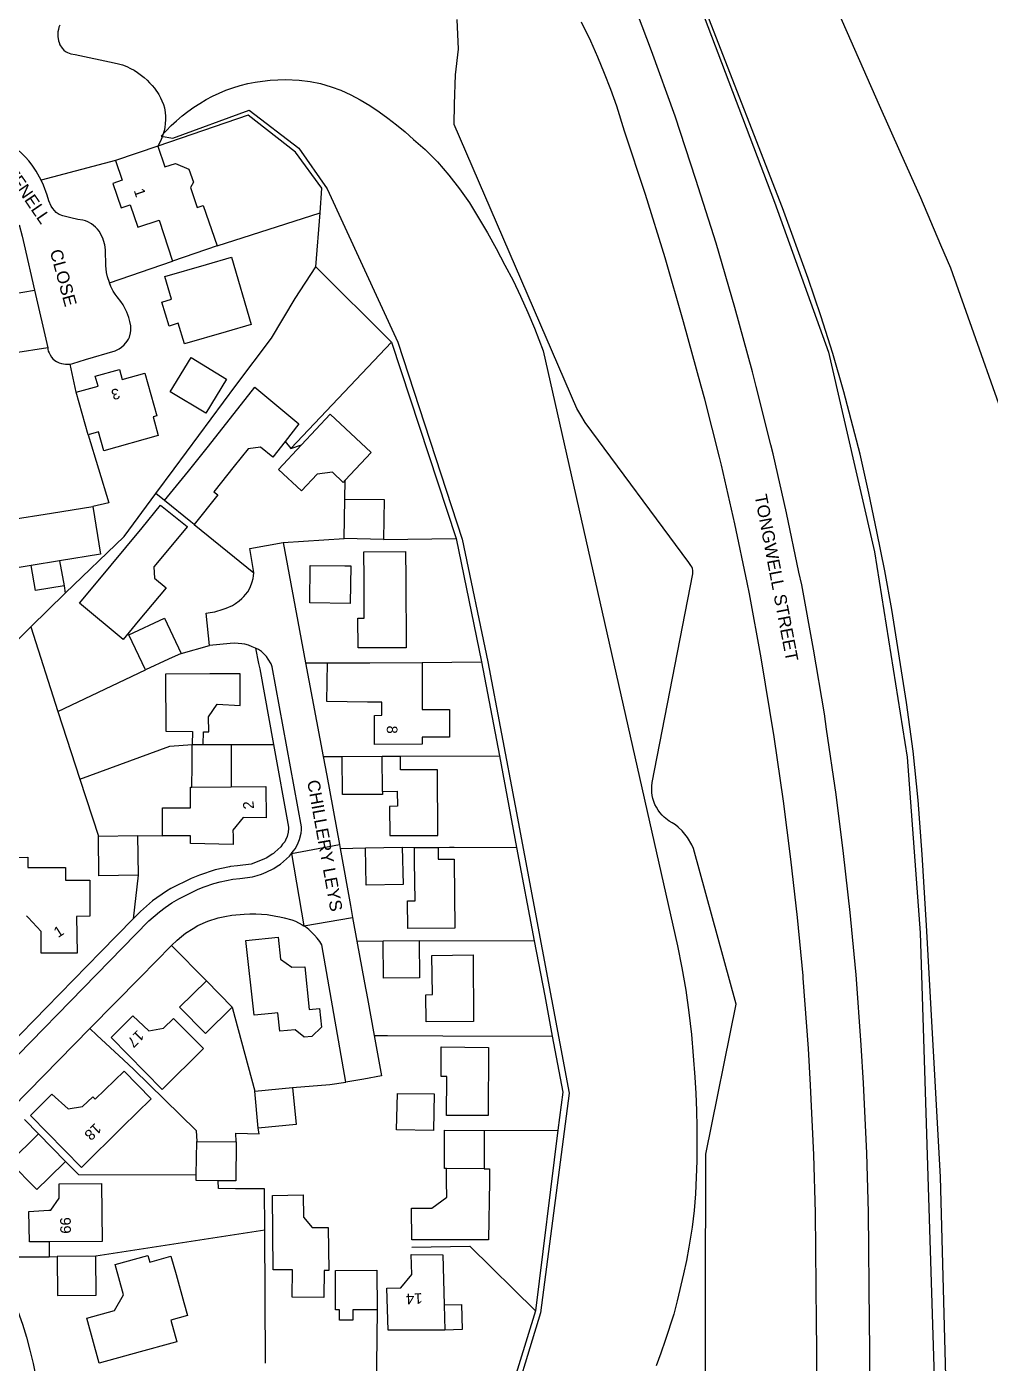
# Model space of a CAD drawing. Header units: millimetres. Extents: x 111502 to 977541, y 8702 to 1044108.
# Drawn here: x 488150.5 to 488287.1, y 241141.6 to 241330.9 of the extents above; entities that cross this region are included whole.
import ezdxf

# ---------------------------------------------------------------- set-up
doc = ezdxf.new("R2010")
doc.units = ezdxf.units.MM
doc.header["$LTSCALE"] = 0.25
doc.linetypes.add('DASHED2', pattern=[9.525, 6.35, -3.175])
doc.layers.add('E HVSS As Laid HV', color=10, linetype='Continuous')
doc.layers.add('X HVSS Site Background', color=8, linetype='Continuous')
doc.styles.add('OS Master Map$1$Standard', font='txt')

# ---------------------------------------------------------------- blocks, each defined once
blk = doc.blocks.new('OS MAP 060722')
at = {"layer": 'X HVSS Site Background', "flags": 128}
for points in [[(-550.78, 2219.69), (-539.28, 2193.49), (-539.28, 2193.49), (-536.33, 2186.94), (-536.33, 2186.94), (-533.43, 2180.39), (-533.43, 2180.39), (-530.58, 2173.69), (-530.58, 2173.69), (-529.18, 2170.44), (-529.18, 2170.44), (-519.08, 2142.04)], [(-567.58, 2215.24), (-554.08, 2179.74), (-554.08, 2179.74), (-546.43, 2158.49), (-546.43, 2158.49), (-539.93, 2130.24), (-539.93, 2130.24), (-535.28, 2101.14), (-535.28, 2101.14), (-533.48, 2076.24), (-533.48, 2076.24), (-529.88, 1962.29)], [(-529.53, 2002.89), (-530.58, 2041.69), (-530.58, 2041.69), (-532.58, 2077.29), (-532.58, 2077.29), (-533.18, 2087.34), (-533.18, 2087.34), (-533.73, 2095.04), (-533.73, 2095.04), (-534.43, 2101.99), (-534.43, 2101.99), (-535.38, 2108.89), (-535.38, 2108.89), (-537.48, 2122.04), (-537.48, 2122.04), (-538.48, 2127.54), (-538.48, 2127.54), (-539.58, 2133.09), (-539.58, 2133.09), (-540.73, 2138.54), (-540.73, 2138.54), (-541.98, 2144.04), (-541.98, 2144.04), (-544.28, 2152.89), (-544.28, 2152.89), (-545.83, 2158.29), (-545.83, 2158.29), (-547.53, 2163.64), (-547.53, 2163.64), (-549.33, 2168.94), (-549.33, 2168.94), (-552.98, 2178.94), (-552.98, 2178.94), (-563.38, 2205.74)], [(-563.98, 1981.84), (-563.83, 2044.89), (-563.83, 2044.89), (-559.53, 2066.14), (-559.53, 2066.14), (-565.58, 2088.19), (-565.58, 2088.19), (-565.83, 2088.74), (-565.83, 2088.74), (-566.43, 2089.74), (-566.43, 2089.74), (-566.78, 2090.24), (-566.78, 2090.24), (-567.18, 2090.69), (-567.18, 2090.69), (-567.73, 2091.24), (-567.73, 2091.24), (-568.13, 2091.54), (-568.13, 2091.54), (-568.58, 2091.84), (-568.58, 2091.84), (-569.03, 2092.09), (-569.03, 2092.09), (-569.73, 2092.64), (-569.73, 2092.64), (-570.03, 2092.94), (-570.03, 2092.94), (-570.33, 2093.29), (-570.33, 2093.29), (-570.58, 2093.64), (-570.58, 2093.64), (-570.83, 2094.04), (-570.83, 2094.04), (-571.03, 2094.44), (-571.03, 2094.44), (-571.18, 2094.84), (-571.18, 2094.84), (-571.33, 2095.29), (-571.33, 2095.29), (-571.43, 2095.69), (-571.43, 2095.69), (-571.48, 2096.14), (-571.48, 2096.14), (-571.48, 2097.04), (-571.48, 2097.04), (-571.43, 2097.54), (-571.43, 2097.54), (-565.68, 2127.09), (-565.68, 2127.09), (-565.68, 2127.59), (-565.68, 2127.59), (-565.73, 2127.84), (-565.73, 2127.84), (-565.83, 2128.09), (-565.83, 2128.09), (-565.93, 2128.29), (-565.93, 2128.29), (-566.23, 2128.69), (-566.23, 2128.69), (-580.93, 2148.54), (-580.93, 2148.54), (-581.53, 2149.59), (-581.53, 2149.59), (-582.08, 2150.54), (-582.08, 2150.54), (-599.49, 2190.73), (-599.49, 2190.73), (-599.45, 2193.65), (-599.45, 2193.65), (-599.31, 2197.77), (-599.31, 2197.77), (-598.89, 2201.41), (-598.89, 2201.41), (-599.05, 2205.64)], [(-655.33, 2204.84), (-655.48, 2204.54), (-655.48, 2204.54), (-655.53, 2204.19), (-655.53, 2204.19), (-655.63, 2203.89), (-655.63, 2203.89), (-655.63, 2203.19), (-655.63, 2203.19), (-655.53, 2202.59), (-655.53, 2202.59), (-655.43, 2202.34), (-655.43, 2202.34), (-655.33, 2202.04), (-655.33, 2202.04), (-655.03, 2201.54), (-655.03, 2201.54), (-654.78, 2201.29), (-654.78, 2201.29), (-654.53, 2201.09), (-654.53, 2201.09), (-654.28, 2200.94), (-654.28, 2200.94), (-653.78, 2200.74), (-653.78, 2200.74), (-653.18, 2200.64), (-653.18, 2200.64), (-647.63, 2199.49), (-647.63, 2199.49), (-647.03, 2199.34), (-647.03, 2199.34), (-646.48, 2199.19), (-646.48, 2199.19), (-645.88, 2198.94), (-645.88, 2198.94), (-645.33, 2198.69), (-645.33, 2198.69), (-644.83, 2198.44), (-644.83, 2198.44), (-644.33, 2198.09), (-644.33, 2198.09), (-643.38, 2197.39), (-643.38, 2197.39), (-642.98, 2197.04), (-642.98, 2197.04), (-642.63, 2196.64), (-642.63, 2196.64), (-642.28, 2196.29), (-642.28, 2196.29), (-641.93, 2195.89), (-641.93, 2195.89), (-641.33, 2194.99), (-641.33, 2194.99), (-641.08, 2194.54), (-641.08, 2194.54), (-640.88, 2194.09), (-640.88, 2194.09), (-640.68, 2193.59), (-640.68, 2193.59), (-640.53, 2193.09), (-640.53, 2193.09), (-640.43, 2192.44), (-640.43, 2192.44), (-640.38, 2191.94), (-640.38, 2191.94), (-640.38, 2191.39), (-640.38, 2191.39), (-640.43, 2190.89), (-640.43, 2190.89), (-640.48, 2190.34), (-640.48, 2190.34), (-640.58, 2189.84), (-640.58, 2189.84), (-640.88, 2188.84), (-640.88, 2188.84), (-641.08, 2188.39), (-641.08, 2188.39), (-641.48, 2187.69)], [(-540.63, 2001.84), (-540.58, 2017.49), (-540.58, 2017.49), (-540.63, 2021.04), (-540.63, 2021.04), (-540.78, 2036.69), (-540.78, 2036.69), (-541.03, 2045.04), (-541.03, 2045.04), (-541.48, 2054.99), (-541.48, 2054.99), (-541.83, 2060.34), (-541.83, 2060.34), (-542.53, 2070.34), (-542.53, 2070.34), (-542.58, 2070.79), (-542.58, 2070.79), (-543.38, 2079.14), (-543.38, 2079.14), (-544.33, 2087.49), (-544.33, 2087.49), (-545.38, 2095.84), (-545.38, 2095.84), (-546.73, 2105.09), (-546.73, 2105.09), (-547.03, 2107.29), (-547.03, 2107.29), (-548.58, 2116.44), (-548.58, 2116.44), (-550.23, 2125.54), (-550.23, 2125.54), (-550.63, 2127.34), (-550.63, 2127.34), (-552.38, 2135.74), (-552.38, 2135.74), (-554.28, 2144.09), (-554.28, 2144.09), (-554.63, 2145.39), (-554.63, 2145.39), (-556.68, 2153.64), (-556.68, 2153.64), (-557.23, 2155.74), (-557.23, 2155.74), (-559.73, 2164.84), (-559.73, 2164.84), (-562.38, 2173.94), (-562.38, 2173.94), (-565.23, 2182.94), (-565.23, 2182.94), (-568.18, 2191.94), (-568.18, 2191.94), (-571.53, 2201.19), (-571.53, 2201.19), (-574.68, 2209.59)], [(-548.13, 2001.94), (-548.08, 2017.49), (-548.08, 2017.49), (-548.13, 2021.04), (-548.13, 2021.04), (-548.28, 2036.59), (-548.28, 2036.59), (-548.53, 2044.84), (-548.53, 2044.84), (-548.98, 2054.69), (-548.98, 2054.69), (-549.28, 2059.89), (-549.28, 2059.89), (-550.03, 2069.84), (-550.03, 2069.84), (-550.03, 2070.19), (-550.03, 2070.19), (-550.83, 2078.44), (-550.83, 2078.44), (-551.78, 2086.69), (-551.78, 2086.69), (-552.83, 2094.89), (-552.83, 2094.89), (-554.13, 2104.04), (-554.13, 2104.04), (-555.98, 2115.19), (-555.98, 2115.19), (-557.63, 2124.29), (-557.63, 2124.29), (-557.98, 2125.89), (-557.98, 2125.89), (-559.73, 2134.19), (-559.73, 2134.19), (-561.63, 2142.49), (-561.63, 2142.49), (-561.88, 2143.64), (-561.88, 2143.64), (-563.98, 2151.84), (-563.98, 2151.84), (-564.48, 2153.69), (-564.48, 2153.69), (-566.98, 2162.79), (-566.98, 2162.79), (-569.58, 2171.84), (-569.58, 2171.84), (-572.38, 2180.84), (-572.38, 2180.84), (-575.33, 2189.79), (-575.33, 2189.79), (-576.43, 2193.34), (-576.43, 2193.34), (-577.28, 2195.69), (-577.28, 2195.69), (-578.18, 2197.99), (-578.18, 2197.99), (-579.13, 2200.29), (-579.13, 2200.29), (-580.13, 2202.54), (-580.13, 2202.54), (-581.43, 2205.24)], [(-640.98, 2189.09), (-639.58, 2190.59), (-639.58, 2190.59), (-638.83, 2191.29), (-638.83, 2191.29), (-638.03, 2191.99), (-638.03, 2191.99), (-637.23, 2192.59), (-637.23, 2192.59), (-636.38, 2193.19), (-636.38, 2193.19), (-635.53, 2193.74), (-635.53, 2193.74), (-634.63, 2194.29), (-634.63, 2194.29), (-633.73, 2194.74), (-633.73, 2194.74), (-631.83, 2195.59), (-631.83, 2195.59), (-630.83, 2195.94), (-630.83, 2195.94), (-629.78, 2196.29), (-629.78, 2196.29), (-628.73, 2196.54), (-628.73, 2196.54), (-627.68, 2196.74), (-627.68, 2196.74), (-626.63, 2196.89), (-626.63, 2196.89), (-625.53, 2197.04), (-625.53, 2197.04), (-624.48, 2197.09), (-624.48, 2197.09), (-623.38, 2197.14), (-623.38, 2197.14), (-621.43, 2197.04), (-621.43, 2197.04), (-619.88, 2196.84), (-619.88, 2196.84), (-618.43, 2196.54), (-618.43, 2196.54), (-616.93, 2196.09), (-616.93, 2196.09), (-615.53, 2195.59), (-615.53, 2195.59), (-614.13, 2194.94), (-614.13, 2194.94), (-612.78, 2194.24), (-612.78, 2194.24), (-611.43, 2193.44), (-611.43, 2193.44), (-610.13, 2192.54), (-610.13, 2192.54), (-608.88, 2191.64), (-608.88, 2191.64), (-607.63, 2190.69), (-607.63, 2190.69), (-606.43, 2189.69), (-606.43, 2189.69), (-605.23, 2188.64), (-605.23, 2188.64), (-603.58, 2187.19), (-603.58, 2187.19), (-601.83, 2185.44), (-601.83, 2185.44), (-600.23, 2183.59), (-600.23, 2183.59), (-598.73, 2181.64), (-598.73, 2181.64), (-597.33, 2179.64), (-597.33, 2179.64), (-596.03, 2177.54), (-596.03, 2177.54), (-594.78, 2175.39), (-594.78, 2175.39), (-593.53, 2173.19), (-593.53, 2173.19), (-592.28, 2170.84), (-592.28, 2170.84), (-591.13, 2168.64), (-591.13, 2168.64), (-590.08, 2166.44), (-590.08, 2166.44), (-589.03, 2164.14), (-589.03, 2164.14), (-588.08, 2161.89), (-588.08, 2161.89), (-586.88, 2158.69), (-586.88, 2158.69), (-567.83, 2074.44), (-567.83, 2074.44), (-567.23, 2071.29), (-567.23, 2071.29), (-566.68, 2068.14), (-566.68, 2068.14), (-566.23, 2064.99), (-566.23, 2064.99), (-565.88, 2061.84), (-565.88, 2061.84), (-565.38, 2055.84), (-565.38, 2055.84), (-565.23, 2053.49), (-565.23, 2053.49), (-565.13, 2051.09), (-565.13, 2051.09), (-565.08, 2048.74), (-565.08, 2048.74), (-565.08, 2043.99), (-565.08, 2043.99), (-565.28, 2039.29), (-565.28, 2039.29), (-565.48, 2036.94), (-565.48, 2036.94), (-565.78, 2034.59), (-565.78, 2034.59), (-566.23, 2031.74), (-566.23, 2031.74), (-566.58, 2029.84), (-566.58, 2029.84), (-566.98, 2027.94), (-566.98, 2027.94), (-567.88, 2024.14), (-567.88, 2024.14), (-568.38, 2022.24), (-568.38, 2022.24), (-569.58, 2018.54), (-569.58, 2018.54), (-570.18, 2016.74), (-570.18, 2016.74), (-570.88, 2014.94)], [(-657.98, 2182.84), (-658.68, 2184.14), (-658.68, 2184.14), (-659.28, 2184.99), (-659.28, 2184.99), (-659.73, 2185.59), (-659.73, 2185.59), (-660.23, 2186.14), (-660.23, 2186.14), (-660.73, 2186.64), (-660.73, 2186.64), (-661.28, 2187.14), (-661.28, 2187.14), (-662.08, 2187.79), (-662.08, 2187.79), (-666.43, 2191.49), (-666.43, 2191.49), (-666.78, 2191.99), (-666.78, 2191.99), (-667.38, 2192.94), (-667.38, 2192.94), (-667.63, 2193.39)], [(-640.98, 2189.09), (-639.33, 2188.79), (-639.33, 2188.79), (-628.53, 2192.79), (-628.53, 2192.79), (-621.48, 2187.39), (-621.48, 2187.39), (-617.48, 2181.64), (-617.48, 2181.64), (-607.48, 2159.94), (-607.48, 2159.94), (-598.33, 2132.04), (-598.33, 2132.04), (-594.73, 2114.64), (-594.73, 2114.64), (-590.83, 2094.24), (-590.83, 2094.24), (-583.18, 2053.54), (-583.18, 2053.54), (-587.23, 2022.44), (-587.23, 2022.44), (-592.13, 2006.49)], [(-618.48, 2178.24), (-618.23, 2181.74), (-618.23, 2181.74), (-621.98, 2186.84), (-621.98, 2186.84), (-628.68, 2192.09), (-628.68, 2192.09), (-641.48, 2187.69)], [(-641.48, 2187.69), (-647.48, 2185.64)], [(-641.48, 2187.69), (-640.48, 2184.73), (-640.48, 2184.73), (-638.95, 2185.24), (-638.95, 2185.24), (-637.05, 2184.44), (-637.05, 2184.44), (-636.41, 2182.57), (-636.41, 2182.57), (-636.83, 2181.81), (-636.83, 2181.81), (-635.88, 2179), (-635.88, 2179), (-635.03, 2179.29), (-635.03, 2179.29), (-633.08, 2173.54)], [(-647.48, 2185.64), (-657.98, 2182.84)], [(-647.48, 2185.64), (-646.53, 2182.84), (-646.53, 2182.84), (-647.83, 2182.39), (-647.83, 2182.39), (-646.68, 2178.94), (-646.68, 2178.94), (-645.38, 2179.39), (-645.38, 2179.39), (-644.28, 2176.19), (-644.28, 2176.19), (-641.28, 2177.19), (-641.28, 2177.19), (-639.38, 2171.39)], [(-653.81, 2177.53), (-654.93, 2177.79), (-654.93, 2177.79), (-655.43, 2177.99), (-655.43, 2177.99), (-655.88, 2178.29), (-655.88, 2178.29), (-656.33, 2178.84), (-656.33, 2178.84), (-656.58, 2179.19), (-656.58, 2179.19), (-656.93, 2179.94), (-656.93, 2179.94), (-657.13, 2180.74), (-657.13, 2180.74), (-657.68, 2182.14), (-657.68, 2182.14), (-657.98, 2182.84)], [(-648.31, 2168.34), (-648.33, 2168.39), (-648.33, 2168.39), (-648.58, 2169.19), (-648.58, 2169.19), (-648.73, 2169.79), (-648.73, 2169.79), (-648.83, 2170.79), (-648.83, 2170.79), (-648.88, 2172.94), (-648.88, 2172.94), (-648.93, 2173.39), (-648.93, 2173.39), (-648.98, 2173.69), (-648.98, 2173.69), (-649.03, 2173.84), (-649.03, 2173.84), (-649.28, 2174.64), (-649.28, 2174.64), (-649.43, 2174.99), (-649.43, 2174.99), (-649.58, 2175.29), (-649.58, 2175.29), (-649.78, 2175.64), (-649.78, 2175.64), (-650.03, 2175.94), (-650.03, 2175.94), (-650.28, 2176.19), (-650.28, 2176.19), (-650.88, 2176.69), (-650.88, 2176.69), (-651.38, 2176.94), (-651.38, 2176.94), (-651.73, 2177.09), (-651.73, 2177.09), (-652.08, 2177.19), (-652.08, 2177.19), (-652.78, 2177.29), (-652.78, 2177.29), (-653.81, 2177.53)], [(-633.08, 2173.54), (-618.48, 2178.24)], [(-619.08, 2170.59), (-618.48, 2178.24)], [(-661.11, 2176.52), (-660.68, 2174.94), (-660.68, 2174.94), (-660.38, 2173.69), (-660.38, 2173.69), (-658.93, 2167.3)], [(-633.08, 2173.54), (-639.38, 2171.39)], [(-648.31, 2168.34), (-639.38, 2171.39)], [(-631.78, 2161.39), (-637.68, 2159.69), (-637.68, 2159.69), (-638.58, 2162.59), (-638.58, 2162.59), (-639.88, 2162.19), (-639.88, 2162.19), (-640.88, 2165.59), (-640.88, 2165.59), (-639.53, 2165.99), (-639.53, 2165.99), (-640.48, 2169.24), (-640.48, 2169.24), (-634.58, 2170.94), (-634.58, 2170.94), (-631.05, 2171.98), (-631.05, 2171.98), (-628.25, 2162.43), (-628.25, 2162.43), (-631.78, 2161.39)], [(-641.73, 2138.47), (-639.13, 2141.99), (-639.13, 2141.99), (-630.43, 2153.79), (-630.43, 2153.79), (-625.38, 2160.49), (-625.38, 2160.49), (-622.03, 2166.09), (-622.03, 2166.09), (-619.08, 2170.59)], [(-619.08, 2170.59), (-608.38, 2159.94)], [(-653.88, 2156.79), (-653.53, 2156.89), (-653.53, 2156.89), (-651.73, 2157.44), (-651.73, 2157.44), (-647.53, 2158.69), (-647.53, 2158.69), (-646.93, 2158.99), (-646.93, 2158.99), (-646.63, 2159.19), (-646.63, 2159.19), (-646.23, 2159.54), (-646.23, 2159.54), (-645.83, 2160.04), (-645.83, 2160.04), (-645.63, 2160.34), (-645.63, 2160.34), (-645.48, 2160.64), (-645.48, 2160.64), (-645.33, 2161.24), (-645.33, 2161.24), (-645.28, 2161.59), (-645.28, 2161.59), (-645.28, 2162.24), (-645.28, 2162.24), (-645.43, 2162.84), (-645.43, 2162.84), (-645.58, 2163.39), (-645.58, 2163.39), (-645.88, 2164.19), (-645.88, 2164.19), (-646.38, 2165.19), (-646.38, 2165.19), (-646.73, 2165.69), (-646.73, 2165.69), (-647.23, 2166.34), (-647.23, 2166.34), (-647.53, 2166.74), (-647.53, 2166.74), (-647.78, 2167.14), (-647.78, 2167.14), (-648.13, 2167.79), (-648.13, 2167.79), (-648.31, 2168.34)], [(-662.23, 2166.74), (-658.93, 2167.3)], [(-658.93, 2167.3), (-657.07, 2159.11)], [(-622.63, 2144.84), (-608.38, 2159.94)], [(-608.38, 2159.94), (-599.18, 2132.09)], [(-657.07, 2159.11), (-661.93, 2158.36)], [(-657.07, 2159.11), (-657.03, 2158.94), (-657.03, 2158.94), (-656.98, 2158.64), (-656.98, 2158.64), (-656.88, 2158.39), (-656.88, 2158.39), (-656.73, 2158.14), (-656.73, 2158.14), (-656.53, 2157.79), (-656.53, 2157.79), (-656.33, 2157.54), (-656.33, 2157.54), (-656.08, 2157.34), (-656.08, 2157.34), (-655.83, 2157.19), (-655.83, 2157.19), (-655.43, 2156.99), (-655.43, 2156.99), (-655.13, 2156.89), (-655.13, 2156.89), (-654.53, 2156.79), (-654.53, 2156.79), (-653.88, 2156.79)], [(-653.03, 2152.84), (-653.88, 2156.79)], [(-634.68, 2149.84), (-639.73, 2152.89), (-639.73, 2152.89), (-636.73, 2157.74), (-636.73, 2157.74), (-631.73, 2154.69), (-631.73, 2154.69), (-634.68, 2149.84)], [(-653.03, 2152.84), (-649.93, 2153.69), (-649.93, 2153.69), (-650.33, 2155.09), (-650.33, 2155.09), (-646.88, 2156.04), (-646.88, 2156.04), (-646.53, 2154.64), (-646.53, 2154.64), (-643.33, 2155.54), (-643.33, 2155.54), (-641.63, 2149.49), (-641.63, 2149.49), (-642.14, 2149.35), (-642.14, 2149.35), (-641.4, 2146.69), (-641.4, 2146.69), (-649.13, 2144.54), (-649.13, 2144.54), (-649.87, 2147.2), (-649.87, 2147.2), (-651.33, 2146.79)], [(-651.33, 2146.79), (-653.03, 2152.84)], [(-640.53, 2137.49), (-637.13, 2141.64), (-637.13, 2141.64), (-634.28, 2145.19), (-634.28, 2145.19), (-627.73, 2153.54), (-627.73, 2153.54), (-621.48, 2148.34), (-621.48, 2148.34), (-623.42, 2145.87)], [(-621.09, 2145.4), (-617.03, 2149.74), (-617.03, 2149.74), (-611.23, 2144.29), (-611.23, 2144.29), (-614.93, 2140.36)], [(-651.33, 2146.79), (-648.43, 2137.14), (-648.43, 2137.14), (-650.68, 2136.64)], [(-623.42, 2145.87), (-625.18, 2143.64), (-625.18, 2143.64), (-626.93, 2145.04), (-626.93, 2145.04), (-628.68, 2144.79), (-628.68, 2144.79), (-630.63, 2142.34), (-630.63, 2142.34), (-633.51, 2138.72), (-633.51, 2138.72), (-632.98, 2138.29), (-632.98, 2138.29), (-636.33, 2134.09)], [(-614.93, 2140.36), (-615.23, 2140.04), (-615.23, 2140.04), (-616.73, 2141.49), (-616.73, 2141.49), (-618.88, 2141.24), (-618.88, 2141.24), (-621.13, 2138.84), (-621.13, 2138.84), (-624.38, 2141.89), (-624.38, 2141.89), (-621.09, 2145.4)], [(-623.42, 2145.87), (-622.63, 2144.84)], [(-622.63, 2144.84), (-621.09, 2145.4)], [(-614.98, 2137.69), (-614.93, 2140.36)], [(-659.39, 2128.27), (-661.38, 2127.94)], [(-662.53, 2134.74), (-656.53, 2135.69), (-656.53, 2135.69), (-650.68, 2136.64)], [(-654.58, 2124.39), (-646.23, 2132.39), (-646.23, 2132.39), (-641.73, 2138.47)], [(-640.53, 2137.49), (-641.73, 2138.47)], [(-636.33, 2134.09), (-636.77, 2134.45), (-636.77, 2134.45), (-640.53, 2137.49)], [(-615.08, 2132.09), (-614.98, 2137.69)], [(-614.98, 2137.69), (-609.38, 2137.64), (-609.38, 2137.64), (-609.48, 2131.99)], [(-650.68, 2136.64), (-649.58, 2129.89), (-649.58, 2129.89), (-655.38, 2128.94)], [(-637.31, 2133.78), (-639.88, 2130.69), (-639.88, 2130.69), (-642.03, 2128.09), (-642.03, 2128.09), (-641.93, 2126.49), (-641.93, 2126.49), (-640.28, 2125.14), (-640.28, 2125.14), (-644.23, 2120.39), (-644.23, 2120.39), (-646.39, 2117.81), (-646.39, 2117.81), (-652.54, 2122.96), (-652.54, 2122.96), (-650.38, 2125.54), (-650.38, 2125.54), (-643.68, 2133.64), (-643.68, 2133.64), (-641.07, 2136.83), (-641.07, 2136.83), (-637.32, 2133.79), (-637.32, 2133.79), (-637.31, 2133.78)], [(-636.33, 2134.09), (-627.88, 2127.26)], [(-627.88, 2127.26), (-627.88, 2127.29), (-627.88, 2127.29), (-628.43, 2130.69), (-628.43, 2130.69), (-623.73, 2131.54)], [(-623.73, 2131.54), (-615.08, 2132.09)], [(-623.73, 2131.54), (-620.53, 2114.52)], [(-609.48, 2131.99), (-615.08, 2132.09)], [(-609.48, 2131.99), (-599.18, 2132.09)], [(-599.18, 2132.09), (-595.63, 2114.64)], [(-606.33, 2126.44), (-606.28, 2116.64), (-606.28, 2116.64), (-613.08, 2116.64), (-613.08, 2116.64), (-613.13, 2120.84), (-613.13, 2120.84), (-612.23, 2120.84), (-612.23, 2120.84), (-612.23, 2126.39), (-612.23, 2126.39), (-612.26, 2130.23), (-612.26, 2130.23), (-606.36, 2130.28), (-606.36, 2130.28), (-606.33, 2126.44)], [(-655.38, 2128.94), (-659.39, 2128.27)], [(-654.75, 2125.4), (-658.79, 2124.73), (-658.79, 2124.73), (-659.39, 2128.27)], [(-655.38, 2128.94), (-654.75, 2125.4)], [(-614.23, 2122.89), (-619.93, 2122.99), (-619.93, 2122.99), (-619.88, 2128.29), (-619.88, 2128.29), (-614.98, 2128.24), (-614.98, 2128.24), (-614.13, 2128.24), (-614.13, 2128.24), (-614.23, 2122.89)], [(-634.13, 2116.94), (-634.63, 2121.54), (-634.63, 2121.54), (-634.03, 2121.64), (-634.03, 2121.64), (-633.38, 2121.74), (-633.38, 2121.74), (-632.23, 2122.09), (-632.23, 2122.09), (-631.78, 2122.24), (-631.78, 2122.24), (-630.88, 2122.64), (-630.88, 2122.64), (-630.48, 2122.89), (-630.48, 2122.89), (-629.93, 2123.29), (-629.93, 2123.29), (-629.58, 2123.59), (-629.58, 2123.59), (-629.28, 2123.89), (-629.28, 2123.89), (-629.03, 2124.19), (-629.03, 2124.19), (-628.73, 2124.54), (-628.73, 2124.54), (-628.38, 2125.19), (-628.38, 2125.19), (-628.08, 2125.99), (-628.08, 2125.99), (-627.98, 2126.44), (-627.98, 2126.44), (-627.93, 2126.84), (-627.93, 2126.84), (-627.88, 2127.26)], [(-659.48, 2119.59), (-654.58, 2124.39)], [(-654.75, 2125.4), (-654.58, 2124.39)], [(-643.23, 2113.49), (-645.58, 2118.49), (-645.58, 2118.49), (-640.53, 2120.84), (-640.53, 2120.84), (-638.18, 2115.84)], [(-674.22, 2109.41), (-666.98, 2113.29), (-666.98, 2113.29), (-665.08, 2114.09), (-665.08, 2114.09), (-659.48, 2119.59)], [(-659.48, 2119.59), (-655.63, 2107.59)], [(-638.18, 2115.84), (-634.13, 2116.94)], [(-627.63, 2116.59), (-628.08, 2116.79), (-628.08, 2116.79), (-628.63, 2116.99), (-628.63, 2116.99), (-629.13, 2117.14), (-629.13, 2117.14), (-629.58, 2117.19), (-629.58, 2117.19), (-630.58, 2117.29), (-630.58, 2117.29), (-631.23, 2117.24), (-631.23, 2117.24), (-634.13, 2116.94)], [(-622.53, 2087.49), (-622.28, 2087.84), (-622.28, 2087.84), (-621.98, 2088.19), (-621.98, 2088.19), (-621.58, 2088.99), (-621.58, 2088.99), (-621.38, 2089.49), (-621.38, 2089.49), (-621.18, 2090.39), (-621.18, 2090.39), (-621.13, 2090.84), (-621.13, 2090.84), (-621.13, 2091.29), (-621.13, 2091.29), (-625.28, 2113.94), (-625.28, 2113.94), (-625.43, 2114.34), (-625.43, 2114.34), (-625.83, 2115.04), (-625.83, 2115.04), (-626.08, 2115.39), (-626.08, 2115.39), (-626.33, 2115.69), (-626.33, 2115.69), (-626.78, 2116.09), (-626.78, 2116.09), (-627.18, 2116.39), (-627.18, 2116.39), (-627.63, 2116.59)], [(-627.63, 2116.59), (-627.19, 2114.43), (-627.19, 2114.43), (-627.03, 2113.64), (-627.03, 2113.64), (-625.07, 2102.94)], [(-638.18, 2115.84), (-639.93, 2115.04), (-639.93, 2115.04), (-643.23, 2113.49)], [(-620.53, 2114.52), (-618.03, 2101.22)], [(-620.53, 2114.52), (-617.43, 2114.49)], [(-604.03, 2114.56), (-604.03, 2112.29), (-604.03, 2112.29), (-604.03, 2107.87), (-604.03, 2107.87), (-600.15, 2107.87), (-600.15, 2107.87), (-600.15, 2103.98), (-600.15, 2103.98), (-604.03, 2103.98), (-604.03, 2103.98), (-604.03, 2102.99), (-604.03, 2102.99), (-610.78, 2102.94), (-610.78, 2102.94), (-610.78, 2107.04), (-610.78, 2107.04), (-609.73, 2107.09), (-609.73, 2107.09), (-609.74, 2108.91), (-609.74, 2108.91), (-611.78, 2108.94), (-611.78, 2108.94), (-617.53, 2109.04), (-617.53, 2109.04), (-617.43, 2114.49)], [(-617.43, 2114.49), (-611.44, 2114.52), (-611.44, 2114.52), (-604.03, 2114.56)], [(-604.03, 2114.56), (-595.63, 2114.64)], [(-595.63, 2114.64), (-593.08, 2101.34)], [(-655.63, 2107.59), (-643.23, 2113.49)], [(-635.02, 2102.94), (-634.99, 2104.75), (-634.99, 2104.75), (-634.23, 2104.74), (-634.23, 2104.74), (-634.28, 2106.84), (-634.28, 2106.84), (-633.08, 2108.64), (-633.08, 2108.64), (-629.78, 2108.44), (-629.78, 2108.44), (-629.78, 2112.94), (-629.78, 2112.94), (-632.88, 2112.94), (-632.88, 2112.94), (-634.11, 2112.93), (-634.11, 2112.93), (-640.38, 2112.89), (-640.38, 2112.89), (-640.33, 2104.84), (-640.33, 2104.84), (-636.56, 2104.78), (-636.56, 2104.78), (-636.58, 2102.94)], [(-655.63, 2107.59), (-652.53, 2098.04)], [(-652.53, 2098.04), (-639.77, 2102.68), (-639.77, 2102.68), (-636.58, 2102.94)], [(-625.07, 2102.94), (-622.93, 2091.24), (-622.93, 2091.24), (-622.93, 2091.04), (-622.93, 2091.04), (-622.98, 2090.54), (-622.98, 2090.54), (-623.13, 2089.89), (-623.13, 2089.89), (-623.38, 2089.39), (-623.38, 2089.39), (-623.48, 2089.14), (-623.48, 2089.14), (-623.78, 2088.84), (-623.78, 2088.84), (-624.02, 2088.45), (-624.02, 2088.45), (-624.88, 2087.69), (-624.88, 2087.69), (-625.08, 2087.49), (-625.08, 2087.49), (-625.28, 2087.39), (-625.28, 2087.39), (-626.03, 2086.89), (-626.03, 2086.89), (-626.33, 2086.74), (-626.33, 2086.74), (-628.08, 2086.04), (-628.08, 2086.04), (-628.23, 2085.99), (-628.23, 2085.99), (-630.18, 2085.74), (-630.18, 2085.74), (-631.18, 2085.64), (-631.18, 2085.64), (-631.33, 2085.59), (-631.33, 2085.59), (-633.33, 2085.19), (-633.33, 2085.19), (-635.58, 2084.44), (-635.58, 2084.44), (-636.73, 2083.94), (-636.73, 2083.94), (-639.63, 2082.54), (-639.63, 2082.54), (-640.23, 2082.14), (-640.23, 2082.14), (-642.23, 2080.79), (-642.23, 2080.79), (-643.93, 2079.29), (-643.93, 2079.29), (-644.96, 2078.24)], [(-636.63, 2096.89), (-636.63, 2097.64), (-636.63, 2097.64), (-636.61, 2099.27), (-636.61, 2099.27), (-636.58, 2102.1), (-636.58, 2102.1), (-636.58, 2102.94)], [(-636.58, 2102.94), (-635.02, 2102.94)], [(-635.02, 2102.94), (-631.08, 2102.94)], [(-631.08, 2102.94), (-625.07, 2102.94)], [(-631.08, 2102.94), (-631.08, 2097.59), (-631.08, 2097.59), (-631.08, 2096.95)], [(-618.03, 2101.22), (-615.33, 2101.24)], [(-615.33, 2101.24), (-609.68, 2101.29)], [(-609.63, 2096.3), (-609.63, 2095.84), (-609.63, 2095.84), (-615.28, 2095.84), (-615.28, 2095.84), (-615.33, 2101.24)], [(-609.68, 2101.29), (-607.08, 2101.3)], [(-609.63, 2096.3), (-609.68, 2101.29)], [(-609.63, 2096.3), (-607.55, 2096.32), (-607.55, 2096.32), (-607.53, 2094.19), (-607.53, 2094.19), (-608.63, 2094.14), (-608.63, 2094.14), (-608.58, 2090.04), (-608.58, 2090.04), (-601.78, 2090.04), (-601.78, 2090.04), (-601.83, 2099.34), (-601.83, 2099.34), (-607.07, 2099.34), (-607.07, 2099.34), (-607.08, 2101.3)], [(-607.08, 2101.3), (-593.08, 2101.34)], [(-593.08, 2101.34), (-590.63, 2088.34)], [(-618.03, 2101.22), (-617.53, 2098.54), (-617.53, 2098.54), (-615.75, 2088.79)], [(-652.53, 2098.04), (-649.88, 2089.94)], [(-631.08, 2096.95), (-626.18, 2096.99), (-626.18, 2096.99), (-626.13, 2092.54), (-626.13, 2092.54), (-629.38, 2092.59), (-629.38, 2092.59), (-630.83, 2090.79), (-630.83, 2090.79), (-630.81, 2089.95), (-630.81, 2089.95), (-630.78, 2088.79), (-630.78, 2088.79), (-636.83, 2088.89), (-636.83, 2088.89), (-636.83, 2089.99), (-636.83, 2089.99), (-640.81, 2090.02)], [(-640.81, 2090.02), (-640.81, 2093.95), (-640.81, 2093.95), (-636.83, 2093.95), (-636.83, 2093.95), (-636.83, 2096.89), (-636.83, 2096.89), (-636.63, 2096.89)], [(-636.63, 2096.89), (-631.08, 2096.95)], [(-649.88, 2089.94), (-644.33, 2090.04)], [(-644.23, 2084.44), (-649.83, 2084.34), (-649.83, 2084.34), (-649.88, 2089.94)], [(-644.33, 2090.04), (-644.23, 2084.44)], [(-644.33, 2090.04), (-640.81, 2090.02)], [(-622.53, 2087.49), (-615.75, 2088.79)], [(-615.75, 2088.79), (-615.65, 2088.22)], [(-615.65, 2088.22), (-612.03, 2088.29)], [(-615.65, 2088.22), (-614.18, 2080.15)], [(-612.03, 2088.29), (-606.83, 2088.39)], [(-606.83, 2088.39), (-606.73, 2083.09), (-606.73, 2083.09), (-611.93, 2082.99), (-611.93, 2082.99), (-612.03, 2088.29)], [(-606.83, 2088.39), (-605.09, 2088.33)], [(-601.77, 2088.35), (-601.75, 2086.67), (-601.75, 2086.67), (-599.48, 2086.69), (-599.48, 2086.69), (-599.48, 2086.39), (-599.48, 2086.39), (-599.38, 2076.94), (-599.38, 2076.94), (-606.03, 2076.89), (-606.03, 2076.89), (-606.08, 2080.79), (-606.08, 2080.79), (-605.03, 2080.79), (-605.03, 2080.79), (-605.08, 2086.34), (-605.08, 2086.34), (-605.09, 2088.33)], [(-605.09, 2088.33), (-601.77, 2088.35)], [(-601.77, 2088.35), (-600.13, 2088.37), (-600.13, 2088.37), (-599.49, 2088.38), (-599.49, 2088.38), (-590.63, 2088.34)], [(-590.63, 2088.34), (-588.13, 2075.14)], [(-670.58, 2049.44), (-642.73, 2077.94), (-642.73, 2077.94), (-641.23, 2079.24), (-641.23, 2079.24), (-640.43, 2079.84), (-640.43, 2079.84), (-639.48, 2080.49), (-639.48, 2080.49), (-638.48, 2081.09), (-638.48, 2081.09), (-636.58, 2082.04), (-636.58, 2082.04), (-635.73, 2082.44), (-635.73, 2082.44), (-634.88, 2082.79), (-634.88, 2082.79), (-633.53, 2083.24), (-633.53, 2083.24), (-632.63, 2083.49), (-632.63, 2083.49), (-631.73, 2083.69), (-631.73, 2083.69), (-630.83, 2083.84), (-630.83, 2083.84), (-629.83, 2083.94), (-629.83, 2083.94), (-628.03, 2084.19), (-628.03, 2084.19), (-627.38, 2084.39), (-627.38, 2084.39), (-626.78, 2084.59), (-626.78, 2084.59), (-626.13, 2084.84), (-626.13, 2084.84), (-625.03, 2085.39), (-625.03, 2085.39), (-624.58, 2085.69), (-624.58, 2085.69), (-624.08, 2085.99), (-624.08, 2085.99), (-623.68, 2086.34), (-623.68, 2086.34), (-623.23, 2086.74), (-623.23, 2086.74), (-622.83, 2087.14), (-622.83, 2087.14), (-622.53, 2087.49)], [(-651.08, 2078.64), (-652.98, 2078.59), (-652.98, 2078.59), (-652.88, 2073.39), (-652.88, 2073.39), (-657.98, 2073.39), (-657.98, 2073.39), (-657.98, 2076.44), (-657.98, 2076.44), (-659.82, 2078.41), (-659.82, 2078.41), (-660.08, 2078.69)], [(-664.62, 2086.94), (-659.88, 2086.98), (-659.88, 2086.98), (-659.88, 2085.49), (-659.88, 2085.49), (-654.53, 2085.49), (-654.53, 2085.49), (-654.53, 2083.74), (-654.53, 2083.74), (-651.08, 2083.74), (-651.08, 2083.74), (-651.08, 2078.64)], [(-622.53, 2087.49), (-620.77, 2077.23)], [(-644.23, 2084.44), (-644.96, 2078.24)], [(-639.52, 2074.45), (-638.73, 2075.24), (-638.73, 2075.24), (-638.13, 2075.74), (-638.13, 2075.74), (-637.53, 2076.19), (-637.53, 2076.19), (-636.48, 2076.89), (-636.48, 2076.89), (-635.78, 2077.29), (-635.78, 2077.29), (-634.38, 2077.89), (-634.38, 2077.89), (-632.93, 2078.39), (-632.93, 2078.39), (-631.98, 2078.59), (-631.98, 2078.59), (-630.98, 2078.74), (-630.98, 2078.74), (-629.23, 2078.89), (-629.23, 2078.89), (-628.43, 2078.94), (-628.43, 2078.94), (-627.58, 2078.94), (-627.58, 2078.94), (-625.98, 2078.84), (-625.98, 2078.84), (-624.73, 2078.64), (-624.73, 2078.64), (-624.18, 2078.54), (-624.18, 2078.54), (-623.58, 2078.39), (-623.58, 2078.39), (-622.48, 2078.09), (-622.48, 2078.09), (-621.98, 2077.89), (-621.98, 2077.89), (-621.03, 2077.39), (-621.03, 2077.39), (-620.77, 2077.23)], [(-614.18, 2080.15), (-613.87, 2078.44)], [(-644.96, 2078.24), (-649.54, 2073.55), (-649.54, 2073.55), (-657.28, 2065.63), (-657.28, 2065.63), (-658.88, 2064)], [(-620.77, 2077.23), (-613.87, 2078.44)], [(-614.83, 2055.09), (-618.23, 2074.54), (-618.23, 2074.54), (-618.53, 2075.04), (-618.53, 2075.04), (-618.88, 2075.49), (-618.88, 2075.49), (-619.28, 2075.94), (-619.28, 2075.94), (-620.08, 2076.74), (-620.08, 2076.74), (-620.53, 2077.09), (-620.53, 2077.09), (-620.77, 2077.23)], [(-613.87, 2078.44), (-613.26, 2075.1)], [(-618.29, 2062.91), (-619.64, 2061.59), (-619.64, 2061.59), (-620.73, 2061.48), (-620.73, 2061.48), (-620.8, 2061.53), (-620.8, 2061.53), (-622.03, 2062.53), (-622.03, 2062.53), (-624.17, 2062.31), (-624.17, 2062.31), (-624.44, 2064.94), (-624.44, 2064.94), (-625.31, 2064.85), (-625.31, 2064.85), (-627.83, 2064.59), (-627.83, 2064.59), (-628.98, 2075.19), (-628.98, 2075.19), (-624.43, 2075.64), (-624.43, 2075.64), (-624.08, 2072.54), (-624.08, 2072.54), (-622.48, 2071.39), (-622.48, 2071.39), (-620.63, 2071.44), (-620.63, 2071.44), (-620.03, 2065.39), (-620.03, 2065.39), (-618.56, 2065.54), (-618.56, 2065.54), (-618.29, 2062.91)], [(-613.26, 2075.1), (-609.53, 2075.14)], [(-613.26, 2075.1), (-612.18, 2069.19), (-612.18, 2069.19), (-611.77, 2066.98)], [(-604.43, 2075.19), (-604.38, 2069.89), (-604.38, 2069.89), (-609.48, 2069.84), (-609.48, 2069.84), (-609.53, 2075.14)], [(-609.53, 2075.14), (-604.43, 2075.19)], [(-604.43, 2075.19), (-588.13, 2075.14)], [(-588.13, 2075.14), (-586.63, 2067.34), (-586.63, 2067.34), (-585.58, 2061.64)], [(-643.95, 2069.95), (-639.52, 2074.45)], [(-639.52, 2074.45), (-634.58, 2069.44)], [(-596.73, 2063.69), (-603.43, 2063.64), (-603.43, 2063.64), (-603.48, 2067.49), (-603.48, 2067.49), (-602.53, 2067.54), (-602.53, 2067.54), (-602.63, 2073.04), (-602.63, 2073.04), (-596.78, 2073.14), (-596.78, 2073.14), (-596.73, 2063.69)], [(-651.08, 2062.7), (-643.95, 2069.95)], [(-630.93, 2065.74), (-634.73, 2061.99), (-634.73, 2061.99), (-638.38, 2065.74), (-638.38, 2065.74), (-634.58, 2069.44)], [(-634.58, 2069.44), (-630.93, 2065.74)], [(-630.93, 2065.74), (-630.55, 2064.31), (-630.55, 2064.31), (-627.73, 2053.84)], [(-611.77, 2066.98), (-610.82, 2061.72)], [(-658.88, 2064), (-663.14, 2059.63)], [(-640.83, 2054.09), (-648.08, 2061.44), (-648.08, 2061.44), (-645.03, 2064.49), (-645.03, 2064.49), (-642.73, 2062.39), (-642.73, 2062.39), (-640.68, 2062.74), (-640.68, 2062.74), (-639.23, 2064.14), (-639.23, 2064.14), (-634.98, 2059.89), (-634.98, 2059.89), (-640.83, 2054.09)], [(-662.06, 2051.54), (-651.08, 2062.7)], [(-651.08, 2062.7), (-650.09, 2061.78)], [(-650.09, 2061.78), (-646.33, 2058.25), (-646.33, 2058.25), (-644.88, 2056.89), (-644.88, 2056.89), (-640.54, 2052.64), (-640.54, 2052.64), (-636.03, 2048.24), (-636.03, 2048.24), (-635.93, 2046.69)], [(-610.82, 2061.72), (-609.78, 2055.99), (-609.78, 2055.99), (-612.28, 2055.54), (-612.28, 2055.54), (-614.83, 2055.09)], [(-610.82, 2061.72), (-608.93, 2061.72)], [(-608.93, 2061.72), (-601.08, 2061.69), (-601.08, 2061.69), (-585.58, 2061.64)], [(-585.58, 2061.64), (-584.08, 2053.69), (-584.08, 2053.69), (-584.78, 2048.29)], [(-594.68, 2050.39), (-600.58, 2050.39), (-600.58, 2050.39), (-600.53, 2055.89), (-600.53, 2055.89), (-601.33, 2055.89), (-601.33, 2055.89), (-601.33, 2060.09), (-601.33, 2060.09), (-594.63, 2060.04), (-594.63, 2060.04), (-594.68, 2050.39)], [(-652.3, 2043.02), (-659.51, 2050.37), (-659.51, 2050.37), (-656.46, 2053.41), (-656.46, 2053.41), (-654.17, 2051.31), (-654.17, 2051.31), (-652.13, 2051.65), (-652.13, 2051.65), (-650.68, 2053.04), (-650.68, 2053.04), (-650.32, 2052.69), (-650.32, 2052.69), (-646.24, 2056.69), (-646.24, 2056.69), (-642.4, 2052.77), (-642.4, 2052.77), (-646.45, 2048.79), (-646.45, 2048.79), (-652.3, 2043.02)], [(-627.73, 2053.84), (-622.38, 2054.34)], [(-622.38, 2054.34), (-621.88, 2049.09), (-621.88, 2049.09), (-627.23, 2048.59)], [(-622.38, 2054.34), (-617.08, 2054.79), (-617.08, 2054.79), (-614.83, 2055.09)], [(-627.23, 2048.59), (-627.73, 2053.84)], [(-602.43, 2048.24), (-607.63, 2048.34), (-607.63, 2048.34), (-607.53, 2053.49), (-607.53, 2053.49), (-602.33, 2053.44), (-602.33, 2053.44), (-602.43, 2048.24)], [(-660.36, 2049.81), (-658.36, 2047.77)], [(-630.38, 2046.64), (-630.43, 2047.89), (-630.43, 2047.89), (-627.13, 2047.79), (-627.13, 2047.79), (-627.23, 2048.59)], [(-600.59, 2042.89), (-600.83, 2042.89), (-600.83, 2042.89), (-600.83, 2048.29), (-600.83, 2048.29), (-595.23, 2048.24)], [(-595.23, 2048.24), (-584.78, 2048.29)], [(-595.23, 2048.24), (-595.23, 2042.84)], [(-584.78, 2048.29), (-587.98, 2022.74)], [(-654.55, 2043.88), (-656.91, 2041.56), (-656.91, 2041.56), (-658.62, 2039.89), (-658.62, 2039.89), (-662.43, 2043.78), (-662.43, 2043.78), (-658.36, 2047.77)], [(-658.36, 2047.77), (-654.55, 2043.88)], [(-636.02, 2041.99), (-635.93, 2046.69)], [(-635.93, 2046.69), (-630.38, 2046.64)], [(-630.38, 2046.64), (-630.43, 2041.14), (-630.43, 2041.14), (-632.93, 2041.14)], [(-654.55, 2043.88), (-652.72, 2042.01), (-652.72, 2042.01), (-636.02, 2041.99)], [(-595.23, 2042.84), (-594.49, 2042.85), (-594.49, 2042.85), (-594.48, 2041.09), (-594.48, 2041.09), (-594.63, 2032.79), (-594.63, 2032.79), (-605.48, 2032.79), (-605.48, 2032.79), (-605.53, 2037.24), (-605.53, 2037.24), (-602.63, 2037.24), (-602.63, 2037.24), (-600.53, 2038.84), (-600.53, 2038.84), (-600.58, 2041.04), (-600.58, 2041.04), (-600.59, 2042.89)], [(-595.23, 2042.84), (-600.59, 2042.89)], [(-656.87, 2032.51), (-659.67, 2032.49), (-659.67, 2032.49), (-659.72, 2036.8), (-659.72, 2036.8), (-656.89, 2036.96), (-656.89, 2036.96), (-656.62, 2036.98), (-656.62, 2036.98), (-655.45, 2038.69), (-655.45, 2038.69), (-655.44, 2040.7), (-655.44, 2040.7), (-649.44, 2040.77), (-649.44, 2040.77), (-649.37, 2032.55), (-649.37, 2032.55), (-656.87, 2032.51)], [(-632.93, 2041.14), (-636.03, 2041.19), (-636.03, 2041.19), (-636.02, 2041.99)], [(-626.31, 2034.17), (-626.33, 2039.99), (-626.33, 2039.99), (-630.44, 2040.02), (-630.44, 2040.02), (-632.88, 2040.04), (-632.88, 2040.04), (-632.93, 2041.14)], [(-622.37, 2028.51), (-625.13, 2028.54), (-625.13, 2028.54), (-625.23, 2039.04), (-625.23, 2039.04), (-620.88, 2039.14), (-620.88, 2039.14), (-620.83, 2035.99), (-620.83, 2035.99), (-619.58, 2034.54), (-619.58, 2034.54), (-617.33, 2034.54), (-617.33, 2034.54), (-617.23, 2028.44), (-617.23, 2028.44), (-617.92, 2028.45), (-617.92, 2028.45), (-617.96, 2024.62), (-617.96, 2024.62), (-622.41, 2024.67), (-622.41, 2024.67), (-622.37, 2028.51)], [(-626.31, 2034.17), (-636.14, 2032.65), (-636.14, 2032.65), (-650.25, 2030.46)], [(-626.23, 2015.29), (-626.31, 2034.17)], [(-656.87, 2032.51), (-656.86, 2030.39)], [(-605.48, 2031.74), (-597.28, 2031.89), (-597.28, 2031.89), (-587.98, 2022.74)], [(-664.58, 2030.32), (-664.43, 2030.04), (-664.43, 2030.04), (-663.58, 2028.34), (-663.58, 2028.34), (-662.08, 2024.84), (-662.08, 2024.84), (-661.28, 2022.69), (-661.28, 2022.69), (-660.63, 2020.84), (-660.63, 2020.84), (-660.08, 2018.99), (-660.08, 2018.99), (-659.58, 2017.14), (-659.58, 2017.14), (-659.13, 2015.24), (-659.13, 2015.24), (-658.44, 2011.73)], [(-661.46, 2030.35), (-656.86, 2030.39)], [(-656.86, 2030.39), (-655.75, 2030.4)], [(-655.75, 2030.4), (-655.68, 2024.9), (-655.68, 2024.9), (-650.18, 2024.96), (-650.18, 2024.96), (-650.25, 2030.46)], [(-650.25, 2030.46), (-655.75, 2030.4)], [(-639.63, 2021.41), (-638.78, 2018.33), (-638.78, 2018.33), (-639.46, 2018.15), (-639.46, 2018.15), (-643.98, 2016.9), (-643.98, 2016.9), (-646.2, 2016.29), (-646.2, 2016.29), (-649.77, 2015.3), (-649.77, 2015.3), (-651.54, 2021.7), (-651.54, 2021.7), (-647.59, 2022.79), (-647.59, 2022.79), (-646.32, 2024.97), (-646.32, 2024.97), (-647.51, 2029.27), (-647.51, 2029.27), (-642.88, 2030.55), (-642.88, 2030.55), (-642.62, 2029.62), (-642.62, 2029.62), (-639.6, 2030.45), (-639.6, 2030.45), (-638.88, 2027.85), (-638.88, 2027.85), (-637.79, 2023.91), (-637.79, 2023.91), (-637.28, 2022.06), (-637.28, 2022.06), (-639.63, 2021.41)], [(-600.78, 2019.99), (-608.83, 2019.99), (-608.83, 2019.99), (-609.03, 2025.94), (-609.03, 2025.94), (-607.03, 2025.99), (-607.03, 2025.99), (-605.48, 2027.89), (-605.48, 2027.89), (-605.58, 2030.69), (-605.58, 2030.69), (-601.08, 2030.64), (-601.08, 2030.64), (-600.88, 2023.56)], [(-610.38, 2022.84), (-613.84, 2022.84), (-613.84, 2022.84), (-613.84, 2021.41), (-613.84, 2021.41), (-615.74, 2021.41), (-615.74, 2021.41), (-615.74, 2022.84), (-615.74, 2022.84), (-616.28, 2022.84), (-616.28, 2022.84), (-616.28, 2028.44), (-616.28, 2028.44), (-610.43, 2028.49), (-610.43, 2028.49), (-610.38, 2022.84)], [(-600.88, 2023.56), (-598.44, 2023.63), (-598.44, 2023.63), (-598.34, 2020.06), (-598.34, 2020.06), (-600.78, 2019.99)], [(-610.38, 2022.84), (-610.53, 2011.09)], [(-587.98, 2022.74), (-592.68, 2007.44), (-592.68, 2007.44), (-603.33, 1994.89)], [(-600.88, 2023.56), (-600.78, 2019.99)]]:
    blk.add_lwpolyline(points, dxfattribs=at)
at = {"layer": 'X HVSS Site Background', "attachment_point": 7, "style": 'OS Master Map$1$Standard'}
for s, insert, char_height, rotation in [('{\\farial|b0|i0|c0|p34;TUFFNELL}', (-665, 2186.67), 1.75, 304.4), ('{\\farial|b0|i0|c0|p34;1}', (-644.9, 2181.41), 1.5, 289), ('{\\farial|b0|i0|c0|p34;CLOSE}', (-656.81, 2172.8), 1.75, 285.3), ('{\\farial|b0|i0|c0|p34;3}', (-647.09, 2153.46), 1.5, 195.6), ('{\\farial|b0|i0|c0|p34;TONGWELL STREET}', (-556.95, 2138.2), 1.75, 280.8), ('{\\farial|b0|i0|c0|p34;8}', (-609.03, 2105.63), 1.5, 269.1), ('{\\farial|b0|i0|c0|p34;CHILLERY LEYS}', (-620.35, 2097.75), 1.75, 280.2), ('{\\farial|b0|i0|c0|p34;2}', (-627.82, 2093.84), 1.5, 96.1), ('{\\farial|b0|i0|c0|p34;1}', (-655.6, 2075.51), 1.5, 33.3), ('{\\farial|b0|i0|c0|p34;17}', (-644.32, 2062.59), 1.5, 225), ('{\\farial|b0|i0|c0|p34;18}', (-650.35, 2049.43), 1.5, 224.2), ('{\\farial|b0|i0|c0|p34;99}', (-655.33, 2035.97), 1.5, 270.7), ('{\\farial|b0|i0|c0|p34;14}', (-604, 2025.24), 1.5, 182.5)]:
    blk.add_mtext(s, dxfattribs=dict(at, insert=insert, char_height=char_height, rotation=rotation))

msp = doc.modelspace()

# ---------------------------------------------------------------- linework, layer by layer
at = {"lineweight": 0}
msp.add_circle((488727.82, 239008.33), 11388.42, dxfattribs=at)

# ---------------------------------------------------------------- block references
at = {"layer": 'E HVSS As Laid HV', "linetype": 'DASHED2', "lineweight": 0}
msp.add_blockref('OS MAP 060722', (488810.58, 239126.31), dxfattribs=at)

doc.saveas('drawing.dxf')
